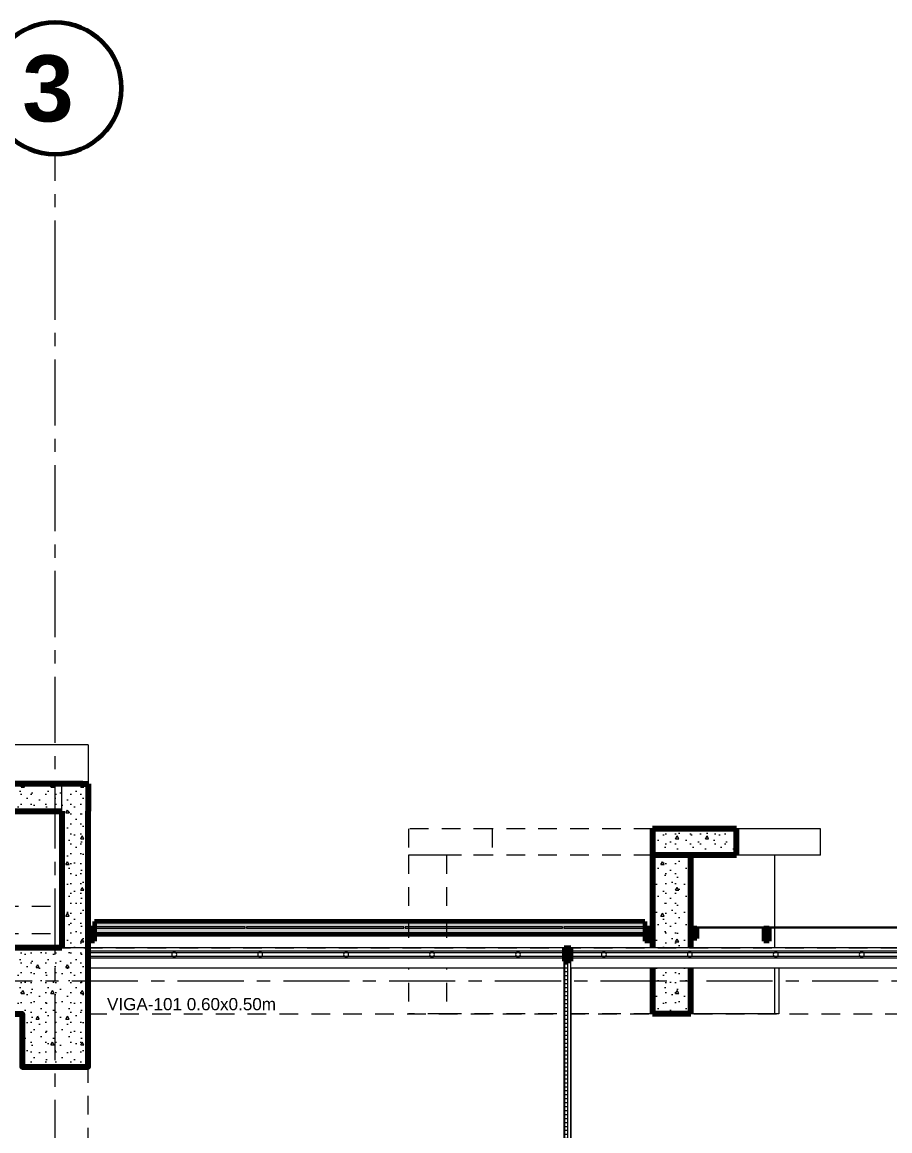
# Model space of a CAD drawing. Header units: inches. Extents: x -19 to 5698, y -728 to 92.
# Drawn here: x 300.57 to 307.13, y 38.52 to 46.9 of the extents above; entities that cross this region are included whole.
import ezdxf

# ---------------------------------------------------------------- set-up
doc = ezdxf.new("R2010")
doc.units = ezdxf.units.IN
doc.header["$MEASUREMENT"] = 0
doc.set_wipeout_variables(frame=1)
for name, pattern in [('Hidden Line', [0.195611, 0.141111, -0.0545]), ('Línea Oculta', [0.195611, 0.141111, -0.0545]), ('Punto & Raya', [0.65, 0.5, -0.075, 0, -0.075]), ('Wipeout_Contour', [1, 0, -1])]:
    doc.linetypes.add(name, pattern=pattern)
for name, color, linetype in [('02 _ ARQ _ ALB _ Ejes Generales', 251, 'Continuous'), ('02 _ ARQ _ ZON _ Espacio.3D', 7, 'Continuous'), ('08 _ STR _ EXT _ 06 Columnas', 7, 'Continuous'), ('08 _ STR _ EXT _ 07 Losa Aligerada', 7, 'Continuous'), ('08 _ STR _ EXT _ 08 Placas Inclinadas', 7, 'Continuous'), ('08 _ STR _ EXT _ 09 Vigas', 251, 'Continuous'), ('Acabado - Muros', 7, 'Continuous'), ('Estructura - 04 MURO', 7, 'Continuous'), ('Interior - Escaleras & Barandillas', 7, 'Continuous'), ('Notas - Etiquetas', 7, 'Continuous')]:
    doc.layers.add(name, color=color, linetype=linetype)
doc.styles.add('Estilo_Generado_1', font='swisseb.ttf')
doc.styles.add('Estilo_Generado_4', font='swisse.ttf')
pattern_1 = [(0, (277.50006, 1e-08), (0, 0.3897114), [0.024375, -0.200625]), (0, (277.61256, 0.19486), (0, 0.3897114), [0.024375, -0.200625]), (60, (277.50006, 1e-08), (-0.3375, 0.1948557), [0.024375, -0.200625]), (60, (277.72506, 1e-08), (-0.3375, 0.1948557), [0.024375, -0.200625]), (120, (277.52444, 1e-08), (0.3375, 0.1948557), [0.024375, -0.200625]), (120, (277.74944, 1e-08), (0.3375, 0.1948557), [0.024375, -0.200625]), (0, (277.50006, 0.0375), (0, 0.075), [0, -0.075, 0, -0.1125]), (45, (277.53756, 0.0375), (-0.05303301, 0.05303301), [0, -0.05625, 0, -0.09375])]

msp = doc.modelspace()

# ---------------------------------------------------------------- hatches: boundary and pattern name
at = {"layer": '08 _ STR _ EXT _ 08 Placas Inclinadas', "linetype": 'Continuous', "lineweight": 9}
h = msp.add_hatch(dxfattribs=at)
h.set_pattern_fill('HORMIGÓN_EN_MASA_0002', color=250, style=0, pattern_type=2)
h.set_pattern_definition(pattern_1)
h.paths.add_polyline_path([(301.0287, 41.1405), (300.9997, 40.9334), (301.07, 40.9334), (301.07, 41.1405)])
h = msp.add_hatch(dxfattribs=at)
h.set_pattern_fill('HORMIGÓN_EN_MASA_0002', color=250, style=0, pattern_type=2)
h.set_pattern_definition(pattern_1)
h.paths.add_polyline_path([(300.87, 40.216), (300.8991, 40.216), (300.9997, 40.9334), (300.87, 40.9334)])
h = msp.add_hatch(dxfattribs=at)
h.set_pattern_fill('HORMIGÓN_EN_MASA_0002', color=250, style=0, pattern_type=2)
h.set_pattern_definition(pattern_1)
h.paths.add_polyline_path([(300.87, 40.009), (300.87, 39.9), (301.07, 39.9), (301.07, 40.9334), (300.9997, 40.9334)])
h = msp.add_hatch(dxfattribs=at)
h.set_pattern_fill('HORMIGÓN_EN_MASA_0002', color=250, style=0, pattern_type=2)
h.set_pattern_definition(pattern_1)
h.paths.add_polyline_path([(300.87, 40.009), (300.8991, 40.216), (300.87, 40.216)])
at = {"layer": 'Acabado - Muros', "linetype": 'Continuous', "lineweight": 13}
for points in [[(302.2618, 40.1), (301.1166, 40.1), (301.1166, 40), (302.2618, 40)], [(302.2618, 40.1), (302.2618, 40), (303.4618, 40), (303.4618, 40.1)], [(303.4618, 40.1), (303.4618, 40), (304.6618, 40), (304.6618, 40.1)], [(304.6618, 40.1), (304.6618, 40), (305.2807, 40), (305.2807, 40.1)]]:
    msp.add_hatch(color=253, dxfattribs=at).paths.add_polyline_path(points)
at = {"layer": 'Acabado - Muros', "linetype": 'Continuous', "lineweight": 0}
for points in [[(301.1166, 39.95), (301.1166, 40.05), (301.0666, 40.05), (301.0666, 39.95)], [(305.2807, 39.95), (305.3385, 39.95), (305.3385, 40.05), (305.2807, 40.05)]]:
    msp.add_hatch(color=254, dxfattribs=at).paths.add_polyline_path(points)
at = {"layer": 'Acabado - Muros', "linetype": 'Continuous', "lineweight": 9}
for points in [[(301.0966, 40.06), (301.0966, 40.05), (302.2568, 40.05), (302.2568, 40.06)], [(302.2668, 40.06), (302.2668, 40.05), (303.4568, 40.05), (303.4568, 40.06)], [(303.4668, 40.06), (303.4668, 40.05), (304.6568, 40.05), (304.6568, 40.06)], [(304.6668, 40.06), (304.6668, 40.05), (305.3038, 40.05), (305.3038, 40.06)]]:
    msp.add_hatch(color=250, dxfattribs=at).paths.add_polyline_path(points)

# ---------------------------------------------------------------- linework, layer by layer
at = {"layer": '02 _ ARQ _ ALB _ Ejes Generales', "color": 251, "linetype": 'Punto & Raya', "lineweight": 13, "true_color": 0x636466}
msp.add_line((300.82, 44.9), (300.82, 45.9), dxfattribs=at)
at = {"layer": '02 _ ARQ _ ALB _ Ejes Generales', "color": 7, "linetype": 'Continuous', "lineweight": 60}
msp.add_circle((300.82, 46.4), 0.5, dxfattribs=at)
at = {"layer": '02 _ ARQ _ ZON _ Espacio.3D', "color": 254, "linetype": 'Continuous', "lineweight": 0, "flags": 128}
msp.add_lwpolyline([(293.7699, 39.9), (294.4699, 39.9), (294.4699, 39.45), (300.17, 39.45), (300.17, 39.9), (300.87, 39.9), (300.87, 40.9334), (299.9201, 40.9334), (299.9201, 42.9), (294.7201, 42.9), (294.7201, 40.9334), (293.7699, 40.9334)], close=True, dxfattribs=at)
for points in [[(287.57, 29.75), (293.57, 29.75), (293.57, 31.0002), (294.07, 31.0001), (294.07, 30.2), (294.47, 30.1999), (294.47, 29.75), (300.5701, 29.75), (300.57, 30.8002), (301.07, 30.8001), (301.07, 30.2), (301.67, 30.1999), (301.67, 29.75), (304.6701, 29.75), (304.6701, 39.7505), (301.07, 39.7505), (301.07, 39), (300.57, 39), (300.57, 39.4), (294.07, 39.4), (294.0699, 39), (293.5699, 39), (293.5698, 39.7505), (288.7701, 39.7505)], [(315.07, 39), (314.57, 39), (314.57, 39.4), (310.7229, 39.4), (310.7234, 39.7505), (308.4643, 39.75), (308.47, 39.4), (308.07, 39.4), (308.07, 39), (307.57, 39), (307.57, 39.7505), (306.294, 39.7505), (306.294, 39.3999), (306.064, 39.4), (306.064, 39.7505), (304.72, 39.75), (304.72, 29.75), (307.57, 29.75), (307.57, 30.6), (308.07, 30.6), (308.07, 29.75), (314.5697, 29.75), (314.57, 30.6), (315.07, 30.6)]]:
    msp.add_lwpolyline(points, dxfattribs=at)
at = {"layer": '08 _ STR _ EXT _ 07 Losa Aligerada', "color": 7, "linetype": 'Continuous', "lineweight": 18, "flags": 128}
msp.add_lwpolyline([(316.0529, 40.9), (311.4324, 40.9), (311.4324, 39.9), (300.87, 39.9), (300.87, 41.4352), (299.9201, 41.4352), (299.9201, 42.9), (294.7201, 42.9), (294.7201, 41.4352), (293.7699, 41.4352), (293.7699, 39.9), (288.7701, 39.9), (288.7701, 41.1), (285.3701, 41.1), (285.3701, 37.7), (286.57, 37.7), (286.57, 33.9), (285.67, 33.9), (285.67, 21.2663)], dxfattribs=at)
at = {"layer": '08 _ STR _ EXT _ 08 Placas Inclinadas', "color": 7, "linetype": 'Continuous', "lineweight": 80}
for p, q in [((299.9201, 40.9334), (300.87, 40.9334)), ((300.87, 40.9334), (300.87, 40.216)), ((300.87, 40.9334), (300.87, 40.216)), ((305.3385, 40.8001), (305.3385, 40.6001)), ((305.3385, 40.6), (305.3385, 39.3999)), ((300.87, 40.216), (300.87, 40.009)), ((300.87, 40.216), (300.87, 40.009))]:
    msp.add_line(p, q, dxfattribs=at)
at = {"layer": '08 _ STR _ EXT _ 08 Placas Inclinadas', "color": 251, "linetype": 'Línea Oculta', "lineweight": 13}
for p, q in [((304.126, 40.8001), (304.126, 40.6001)), ((303.7796, 40.6), (303.7796, 39.3999)), ((299.9201, 40.216), (300.87, 40.216))]:
    msp.add_line(p, q, dxfattribs=at)
at = {"layer": '08 _ STR _ EXT _ 08 Placas Inclinadas', "color": 7, "linetype": 'Continuous', "lineweight": 80, "flags": 128}
for points in [[(301.07, 39.9), (301.07, 40.9334)], [(300.87, 40.009), (300.87, 39.9)]]:
    msp.add_lwpolyline(points, dxfattribs=at)
at = {"layer": '08 _ STR _ EXT _ 08 Placas Inclinadas', "color": 251, "linetype": 'Línea Oculta', "lineweight": 13, "flags": 128}
for points in [[(304.126, 40.8001), (303.4909, 40.8001)], [(303.4909, 40.8001), (303.4909, 40.6001)], [(305.3385, 40.8001), (304.126, 40.8001)], [(304.126, 40.6001), (303.4909, 40.6001)], [(303.7796, 40.6), (303.4909, 40.6)], [(303.4909, 40.6), (303.491, 39.3999)], [(305.3385, 40.6), (303.7796, 40.6)], [(305.3385, 40.6001), (304.126, 40.6001)], [(299.9201, 40.009), (300.87, 40.009)], [(303.7796, 39.3999), (303.491, 39.3999)], [(305.3385, 39.3999), (303.7796, 39.3999)]]:
    msp.add_lwpolyline(points, dxfattribs=at)
at = {"layer": '08 _ STR _ EXT _ 09 Vigas', "color": 251, "linetype": 'Hidden Line', "lineweight": 13, "true_color": 0x636466}
msp.add_line((301.07, 30.2), (301.07, 39.4), dxfattribs=at)
at = {"layer": 'Acabado - Muros', "color": 7, "linetype": 'Continuous', "lineweight": 60}
for p, q in [((301.1166, 40.1), (301.1166, 40.05)), ((302.2618, 40.1), (301.1166, 40.1)), ((303.4618, 40.1), (302.2618, 40.1)), ((304.6618, 40.1), (303.4618, 40.1)), ((305.2807, 40.1), (304.6618, 40.1)), ((305.2807, 40.1), (305.2807, 40.05)), ((301.0666, 40.05), (301.0666, 39.95)), ((301.1166, 40.05), (301.0666, 40.05)), ((301.1166, 40.05), (301.1166, 40)), ((301.1166, 40), (301.1166, 39.95)), ((302.2618, 40), (301.1166, 40)), ((303.4618, 40), (302.2618, 40)), ((304.6618, 40), (303.4618, 40)), ((305.2807, 40), (304.6618, 40)), ((305.2807, 40.05), (305.2807, 40)), ((305.3385, 40.05), (305.2807, 40.05)), ((305.2807, 40), (305.2807, 39.95)), ((305.3385, 40.05), (305.3385, 39.95)), ((301.1166, 39.95), (301.0666, 39.95)), ((305.3385, 39.95), (305.2807, 39.95))]:
    msp.add_line(p, q, dxfattribs=at)
at = {"layer": 'Acabado - Muros', "color": 7, "linetype": 'Continuous', "lineweight": 13, "flags": 128}
for points in [[(301.0966, 40.06), (301.0966, 40.05), (302.2568, 40.05), (302.2568, 40.06)], [(302.2668, 40.06), (302.2668, 40.05), (303.4568, 40.05), (303.4568, 40.06)], [(303.4668, 40.06), (303.4668, 40.05), (304.6568, 40.05), (304.6568, 40.06)], [(304.6668, 40.06), (304.6668, 40.05), (305.3038, 40.05), (305.3038, 40.06)]]:
    msp.add_lwpolyline(points, close=True, dxfattribs=at)
at = {"layer": 'Estructura - 04 MURO', "color": 7, "linetype": 'Continuous', "lineweight": 80}
msp.add_line((301.07, 39.75), (301.07, 39.9), dxfattribs=at)
at = {"layer": 'Estructura - 04 MURO', "color": 7, "linetype": 'Continuous', "lineweight": 13}
msp.add_line((301.07, 39.75), (301.07, 39.75), dxfattribs=at)

# ---------------------------------------------------------------- texts
at = {"layer": '02 _ ARQ _ ALB _ Ejes Generales', "color": 7, "lineweight": 30, "insert": (300.5709, 46.65), "char_height": 0.5, "attachment_point": 1, "style": 'Estilo_Generado_1'}
msp.add_mtext('\\A1;{\\pql;\\pt0;\\fSwis721 Ex BT|b1|i0|c0|p34;3}', dxfattribs=at)
at = {"layer": 'Notas - Etiquetas', "color": 171, "linetype": 'Continuous', "lineweight": 13, "insert": (301.2117, 39.4267), "char_height": 0.0925, "attachment_point": 7, "style": 'Estilo_Generado_4'}
msp.add_mtext('\\A1;{\\pql;\\fSwis721 Ex BT|b0|i0|c0|p34;VIGA-101\\fSwis721 Ex BT|b0|i0|c0|p34; \\fSwis721 Ex BT|b0|i0|c0|p34;0.60\\fSwis721 Ex BT|b0|i0|c0|p34;x\\fSwis721 Ex BT|b0|i0|c0|p34;0.50\\fSwis721 Ex BT|b0|i0|c0|p34;m}', dxfattribs=at)

# ---------------------------------------------------------------- next in the draw order: wipeouts: each hides what was drawn before it
at = {"color": 254, "linetype": 'Wipeout_Contour', "lineweight": 0, "ltscale": 7307.738804}
msp.add_wipeout([(301.0287, 41.1405), (301.07, 41.1405), (301.07, 41.4352)], dxfattribs=at).dxf.layer = '08 _ STR _ EXT _ 08 Placas Inclinadas'
at = {"color": 254, "linetype": 'Wipeout_Contour', "lineweight": 0, "ltscale": 9763.798351}
msp.add_wipeout([(306.2622, 39.3999), (306.2622, 40.6), (305.6271, 40.6), (305.6272, 39.3999)], dxfattribs=at).dxf.layer = '08 _ STR _ EXT _ 08 Placas Inclinadas'

# ---------------------------------------------------------------- next in the draw order: hatches: boundary and pattern name
at = {"layer": '08 _ STR _ EXT _ 08 Placas Inclinadas', "linetype": 'Continuous', "lineweight": 9}
h = msp.add_hatch(dxfattribs=at)
h.set_pattern_fill('HORMIGÓN_EN_MASA_0002', color=250, style=0, pattern_type=2)
h.set_pattern_definition(pattern_1)
h.paths.add_polyline_path([(305.6272, 39.3999), (305.6271, 40.6), (305.3385, 40.6), (305.3385, 39.3999)])
at = {"layer": 'Acabado - Muros', "linetype": 'Continuous', "lineweight": 0}
for points in [[(305.6733, 39.97), (305.6733, 40.05), (305.6271, 40.05), (305.6271, 39.97)], [(306.2207, 39.95), (306.2207, 40.05), (306.1807, 40.05), (306.1807, 39.95)]]:
    msp.add_hatch(color=254, dxfattribs=at).paths.add_polyline_path(points)
at = {"layer": 'Acabado - Muros', "linetype": 'Continuous', "lineweight": 9}
for points in [[(306.1957, 40.06), (305.656, 40.06), (305.656, 40.05), (306.1957, 40.05)], [(307.1957, 40.06), (306.2057, 40.06), (306.2057, 40.05), (307.1957, 40.05)]]:
    msp.add_hatch(color=250, dxfattribs=at).paths.add_polyline_path(points)

# ---------------------------------------------------------------- next in the draw order: linework, layer by layer
at = {"layer": '08 _ STR _ EXT _ 08 Placas Inclinadas', "color": 7, "linetype": 'Continuous', "lineweight": 80}
msp.add_line((305.6272, 39.3999), (305.6271, 40.6), dxfattribs=at)
at = {"layer": '08 _ STR _ EXT _ 08 Placas Inclinadas', "color": 7, "linetype": 'Continuous', "lineweight": 80, "flags": 128}
for points in [[(305.6271, 40.6), (305.3385, 40.6)], [(305.6272, 39.3999), (305.3385, 39.3999)]]:
    msp.add_lwpolyline(points, dxfattribs=at)
at = {"layer": '08 _ STR _ EXT _ 08 Placas Inclinadas', "color": 7, "linetype": 'Continuous', "lineweight": 13, "flags": 128}
for points in [[(306.2622, 40.6), (305.6271, 40.6)], [(306.2622, 39.3999), (306.2622, 40.6)], [(306.2622, 39.3999), (305.6272, 39.3999)]]:
    msp.add_lwpolyline(points, dxfattribs=at)
at = {"layer": '08 _ STR _ EXT _ 09 Vigas', "color": 251, "linetype": 'Hidden Line', "lineweight": 13, "true_color": 0x636466}
msp.add_line((301.07, 39.4), (307.57, 39.4), dxfattribs=at)
at = {"layer": 'Acabado - Muros', "color": 7, "linetype": 'Continuous', "lineweight": 60}
for p, q in [((305.6733, 40.05), (305.6271, 40.05)), ((305.6271, 40.05), (305.6271, 39.97)), ((305.6733, 40.05), (305.6733, 39.97)), ((306.2207, 40.05), (306.1807, 40.05)), ((306.1807, 40.05), (306.1807, 39.95)), ((306.2207, 40.05), (306.2207, 39.95)), ((305.6733, 39.97), (305.6271, 39.97)), ((306.2207, 39.95), (306.1807, 39.95))]:
    msp.add_line(p, q, dxfattribs=at)
at = {"layer": 'Acabado - Muros', "color": 7, "linetype": 'Continuous', "lineweight": 13, "flags": 128}
for points in [[(306.1957, 40.06), (306.1957, 40.05), (305.656, 40.05), (305.656, 40.06)], [(307.1957, 40.06), (307.1957, 40.05), (306.2057, 40.05), (306.2057, 40.06)]]:
    msp.add_lwpolyline(points, close=True, dxfattribs=at)

# ---------------------------------------------------------------- next in the draw order: wipeouts: each hides what was drawn before it
at = {"color": 254, "linetype": 'Wipeout_Contour', "lineweight": 0, "ltscale": 9742.083025}
msp.add_wipeout([(301.07, 41.4352), (299.9201, 41.4352), (299.9201, 41.1405), (301.0287, 41.1405)], dxfattribs=at).dxf.layer = '08 _ STR _ EXT _ 08 Placas Inclinadas'

# ---------------------------------------------------------------- next in the draw order: hatches: boundary and pattern name
at = {"layer": '08 _ STR _ EXT _ 08 Placas Inclinadas', "linetype": 'Continuous', "lineweight": 9}
h = msp.add_hatch(dxfattribs=at)
h.set_pattern_fill('HORMIGÓN_EN_MASA_0002', color=250, style=0, pattern_type=2)
h.set_pattern_definition(pattern_1)
h.paths.add_polyline_path([(300.87, 41.1405), (299.9201, 41.1405), (299.9201, 40.9334), (300.87, 40.9334)])
h = msp.add_hatch(dxfattribs=at)
h.set_pattern_fill('HORMIGÓN_EN_MASA_0002', color=250, style=0, pattern_type=2)
h.set_pattern_definition(pattern_1)
h.paths.add_polyline_path([(300.87, 40.9334), (300.9997, 40.9334), (301.0287, 41.1405), (300.87, 41.1405)])

# ---------------------------------------------------------------- next in the draw order: linework, layer by layer
at = {"layer": '02 _ ARQ _ ALB _ Ejes Generales', "color": 251, "linetype": 'Punto & Raya', "lineweight": 13, "true_color": 0x636466}
msp.add_line((300.82, 3.05), (300.82, 44.9), dxfattribs=at)
at = {"layer": '08 _ STR _ EXT _ 08 Placas Inclinadas', "color": 7, "linetype": 'Continuous', "lineweight": 80}
for p, q in [((300.87, 41.1405), (299.9201, 41.1405)), ((301.0287, 41.1405), (300.87, 41.1405)), ((301.0287, 41.1405), (301.07, 41.1405))]:
    msp.add_line(p, q, dxfattribs=at)
at = {"layer": '08 _ STR _ EXT _ 08 Placas Inclinadas', "color": 7, "linetype": 'Continuous', "lineweight": 13, "flags": 128}
for points in [[(301.07, 41.4352), (299.9201, 41.4352)], [(301.07, 41.4352), (301.07, 41.1405)]]:
    msp.add_lwpolyline(points, dxfattribs=at)
at = {"layer": '08 _ STR _ EXT _ 08 Placas Inclinadas', "color": 7, "linetype": 'Continuous', "lineweight": 80, "flags": 128}
msp.add_lwpolyline([(301.07, 41.1405), (301.07, 40.9334)], dxfattribs=at)

# ---------------------------------------------------------------- next in the draw order: wipeouts: each hides what was drawn before it
at = {"color": 254, "linetype": 'Wipeout_Contour', "lineweight": 0, "ltscale": 9765.229794}
msp.add_wipeout([(306.6086, 40.6001), (306.6086, 40.8001), (305.9736, 40.8001), (305.9736, 40.6001)], dxfattribs=at).dxf.layer = '08 _ STR _ EXT _ 08 Placas Inclinadas'
at = {"color": 254, "linetype": 'Wipeout_Contour', "lineweight": 0, "ltscale": 9757.288875}
msp.add_wipeout([(307.57, 39.9), (301.07, 39.9), (301.07, 39.75), (307.57, 39.75)], dxfattribs=at).dxf.layer = 'Estructura - 04 MURO'

# ---------------------------------------------------------------- next in the draw order: hatches: boundary and pattern name
at = {"layer": '08 _ STR _ EXT _ 06 Columnas', "linetype": 'Continuous', "lineweight": 9}
h = msp.add_hatch(dxfattribs=at)
h.set_pattern_fill('HORMIGÓN_EN_MASA_0002', style=0, pattern_type=2)
h.set_pattern_definition(pattern_1)
h.paths.add_polyline_path([(300.17, 39.4), (300.57, 39.4), (300.57, 39), (301.07, 39), (301.07, 39.75), (300.87, 39.75), (300.87, 39.9), (300.17, 39.9)])
h = msp.add_hatch(dxfattribs=at)
h.set_pattern_fill('HORMIGÓN_EN_MASA_0002', style=0, pattern_type=2)
h.set_pattern_definition(pattern_1)
h.paths.add_polyline_path([(300.87, 39.75), (301.07, 39.75), (301.07, 39.9)])
h = msp.add_hatch(dxfattribs=at)
h.set_pattern_fill('HORMIGÓN_EN_MASA_0002', style=0, pattern_type=2)
h.set_pattern_definition(pattern_1)
h.paths.add_polyline_path([(300.87, 39.75), (301.07, 39.9), (300.87, 39.9)])
at = {"layer": '08 _ STR _ EXT _ 08 Placas Inclinadas', "linetype": 'Continuous', "lineweight": 9}
h = msp.add_hatch(dxfattribs=at)
h.set_pattern_fill('HORMIGÓN_EN_MASA_0002', color=250, style=0, pattern_type=2)
h.set_pattern_definition(pattern_1)
h.paths.add_polyline_path([(305.9736, 40.6001), (305.9736, 40.8001), (305.3385, 40.8001), (305.3385, 40.6001)])

# ---------------------------------------------------------------- next in the draw order: linework, layer by layer
at = {"layer": '08 _ STR _ EXT _ 06 Columnas', "color": 7, "linetype": 'Continuous', "lineweight": 80, "flags": 128}
for points in [[(300.87, 39.9), (300.17, 39.9), (300.17, 39.4), (300.57, 39.4), (300.57, 39), (301.07, 39), (301.07, 39.75)], [(301.07, 39.75), (301.07, 39.9)]]:
    msp.add_lwpolyline(points, dxfattribs=at)
at = {"layer": '08 _ STR _ EXT _ 08 Placas Inclinadas', "color": 7, "linetype": 'Continuous', "lineweight": 80}
msp.add_line((305.9736, 40.6001), (305.9736, 40.8001), dxfattribs=at)
at = {"layer": '08 _ STR _ EXT _ 08 Placas Inclinadas', "color": 7, "linetype": 'Continuous', "lineweight": 80, "flags": 128}
for points in [[(305.9736, 40.8001), (305.3385, 40.8001)], [(305.9736, 40.6001), (305.3385, 40.6001)]]:
    msp.add_lwpolyline(points, dxfattribs=at)
at = {"layer": '08 _ STR _ EXT _ 08 Placas Inclinadas', "color": 7, "linetype": 'Continuous', "lineweight": 13, "flags": 128}
for points in [[(306.6086, 40.8001), (305.9736, 40.8001)], [(306.6086, 40.6001), (306.6086, 40.8001)], [(306.6086, 40.6001), (305.9736, 40.6001)]]:
    msp.add_lwpolyline(points, dxfattribs=at)
at = {"layer": '08 _ STR _ EXT _ 09 Vigas', "color": 251, "linetype": 'Hidden Line', "lineweight": 13, "true_color": 0x636466}
msp.add_line((301.07, 39.9), (300.57, 39.9), dxfattribs=at)
at = {"layer": 'Acabado - Muros', "color": 7, "linetype": 'Continuous', "lineweight": 60}
msp.add_line((304.72, 39.9), (304.67, 39.9), dxfattribs=at)
at = {"layer": 'Estructura - 04 MURO', "color": 7, "linetype": 'Continuous', "lineweight": 13, "flags": 128}
for points in [[(307.57, 39.9), (301.07, 39.9)], [(301.07, 39.75), (307.57, 39.75)]]:
    msp.add_lwpolyline(points, dxfattribs=at)
at = {"layer": 'Interior - Escaleras & Barandillas', "color": 161, "linetype": 'Continuous', "lineweight": 13, "flags": 128}
for points in [[(301.72, 39.8313, 1), (301.72, 39.8688, 1)], [(302.37, 39.8313, 1), (302.37, 39.8688, 1)], [(303.02, 39.8313, 1), (303.02, 39.8688, 1)], [(303.67, 39.8313, 1), (303.67, 39.8688, 1)], [(304.32, 39.8313, 1), (304.32, 39.8688, 1)], [(304.97, 39.8313, 1), (304.97, 39.8688, 1)], [(305.62, 39.8313, 1), (305.62, 39.8688, 1)]]:
    msp.add_lwpolyline(points, format="xyb", close=True, dxfattribs=at)

# ---------------------------------------------------------------- next in the draw order: wipeouts: each hides what was drawn before it
at = {"color": 254, "linetype": 'Wipeout_Contour', "lineweight": 0, "ltscale": 9767.73546}
msp.add_wipeout([(306.294, 39.75), (307.57, 39.75), (307.57, 39.9), (306.294, 39.9)], dxfattribs=at).dxf.layer = 'Estructura - 04 MURO'

# ---------------------------------------------------------------- next in the draw order: linework, layer by layer
at = {"layer": '08 _ STR _ EXT _ 09 Vigas', "color": 251, "linetype": 'Hidden Line', "lineweight": 13, "true_color": 0x636466}
msp.add_line((286.57, 39.9), (329.07, 39.9), dxfattribs=at)
at = {"layer": 'Estructura - 04 MURO', "color": 7, "linetype": 'Continuous', "lineweight": 13, "flags": 128}
for points in [[(307.57, 39.9), (306.294, 39.9)], [(306.294, 39.75), (307.57, 39.75)]]:
    msp.add_lwpolyline(points, dxfattribs=at)
at = {"layer": 'Interior - Escaleras & Barandillas', "color": 161, "linetype": 'Continuous', "lineweight": 13, "flags": 128}
for points in [[(301.07, 39.875), (301.07, 39.825), (307.57, 39.825), (307.57, 39.875)], [(301.07, 39.8625), (301.07, 39.8375), (307.57, 39.8375), (307.57, 39.8625)], [(301.07, 39.8625), (301.07, 39.8375), (307.57, 39.8375), (307.57, 39.8625)], [(301.07, 39.8625), (301.07, 39.8375), (307.57, 39.8375), (307.57, 39.8625)]]:
    msp.add_lwpolyline(points, close=True, dxfattribs=at)
for points in [[(306.27, 39.8313, 1), (306.27, 39.8688, 1)], [(306.92, 39.8313, 1), (306.92, 39.8688, 1)]]:
    msp.add_lwpolyline(points, format="xyb", close=True, dxfattribs=at)

# ---------------------------------------------------------------- next in the draw order: wipeouts: each hides what was drawn before it
at = {"color": 254, "linetype": 'Wipeout_Contour', "lineweight": 0, "ltscale": 14637.7454}
msp.add_wipeout([(304.72, 39.8), (304.67, 39.8), (304.67, 37.9914), (304.703, 37.9914), (304.703, 37.9749), (304.72, 37.9749)], dxfattribs=at).dxf.layer = 'Acabado - Muros'

# ---------------------------------------------------------------- next in the draw order: linework, layer by layer
at = {"layer": 'Acabado - Muros', "color": 251, "linetype": 'Continuous', "lineweight": 13, "flags": 128}
for points in [[(304.67, 37.9914), (304.67, 39.8)], [(304.72, 35.8249), (304.72, 37.9749), (304.72, 39.8)]]:
    msp.add_lwpolyline(points, dxfattribs=at)

# ---------------------------------------------------------------- next in the draw order: wipeouts: each hides what was drawn before it
at = {"color": 254, "linetype": 'Wipeout_Contour', "lineweight": 0, "ltscale": 9758.689362}
msp.add_wipeout([(304.675, 39.8), (304.675, 37.9914), (304.695, 37.9914), (304.695, 39.8)], dxfattribs=at).dxf.layer = 'Acabado - Muros'

# ---------------------------------------------------------------- next in the draw order: hatches: boundary and pattern name
at = {"layer": 'Acabado - Muros', "linetype": 'Continuous', "lineweight": 0}
msp.add_hatch(color=254, dxfattribs=at).paths.add_polyline_path([(304.67, 39.8), (304.72, 39.8), (304.72, 39.9), (304.67, 39.9)])
h = msp.add_hatch(dxfattribs=at)
h.set_pattern_fill('CONTRACHAPADO_0002', color=254, style=0, pattern_type=2)
h.set_pattern_definition([(0, (277.50006, 1e-08), (0, 0.030000001), [])])
h.paths.add_polyline_path([(304.675, 39.8), (304.675, 37.9914), (304.695, 37.9914), (304.695, 39.8)])

# ---------------------------------------------------------------- next in the draw order: linework, layer by layer
at = {"layer": '02 _ ARQ _ ALB _ Ejes Generales', "color": 251, "linetype": 'Punto & Raya', "lineweight": 13, "true_color": 0x636466}
msp.add_line((283.3455, 39.65), (332.07, 39.65), dxfattribs=at)
at = {"layer": 'Acabado - Muros', "color": 7, "linetype": 'Continuous', "lineweight": 60}
for p, q in [((304.67, 39.9), (304.67, 39.8)), ((304.72, 39.9), (304.72, 39.8)), ((304.72, 39.8), (304.67, 39.8))]:
    msp.add_line(p, q, dxfattribs=at)
at = {"layer": 'Acabado - Muros', "color": 7, "linetype": 'Continuous', "lineweight": 13, "flags": 128}
msp.add_lwpolyline([(304.675, 39.8), (304.695, 39.8), (304.695, 37.9914), (304.675, 37.9914)], close=True, dxfattribs=at)

doc.saveas('drawing.dxf')
